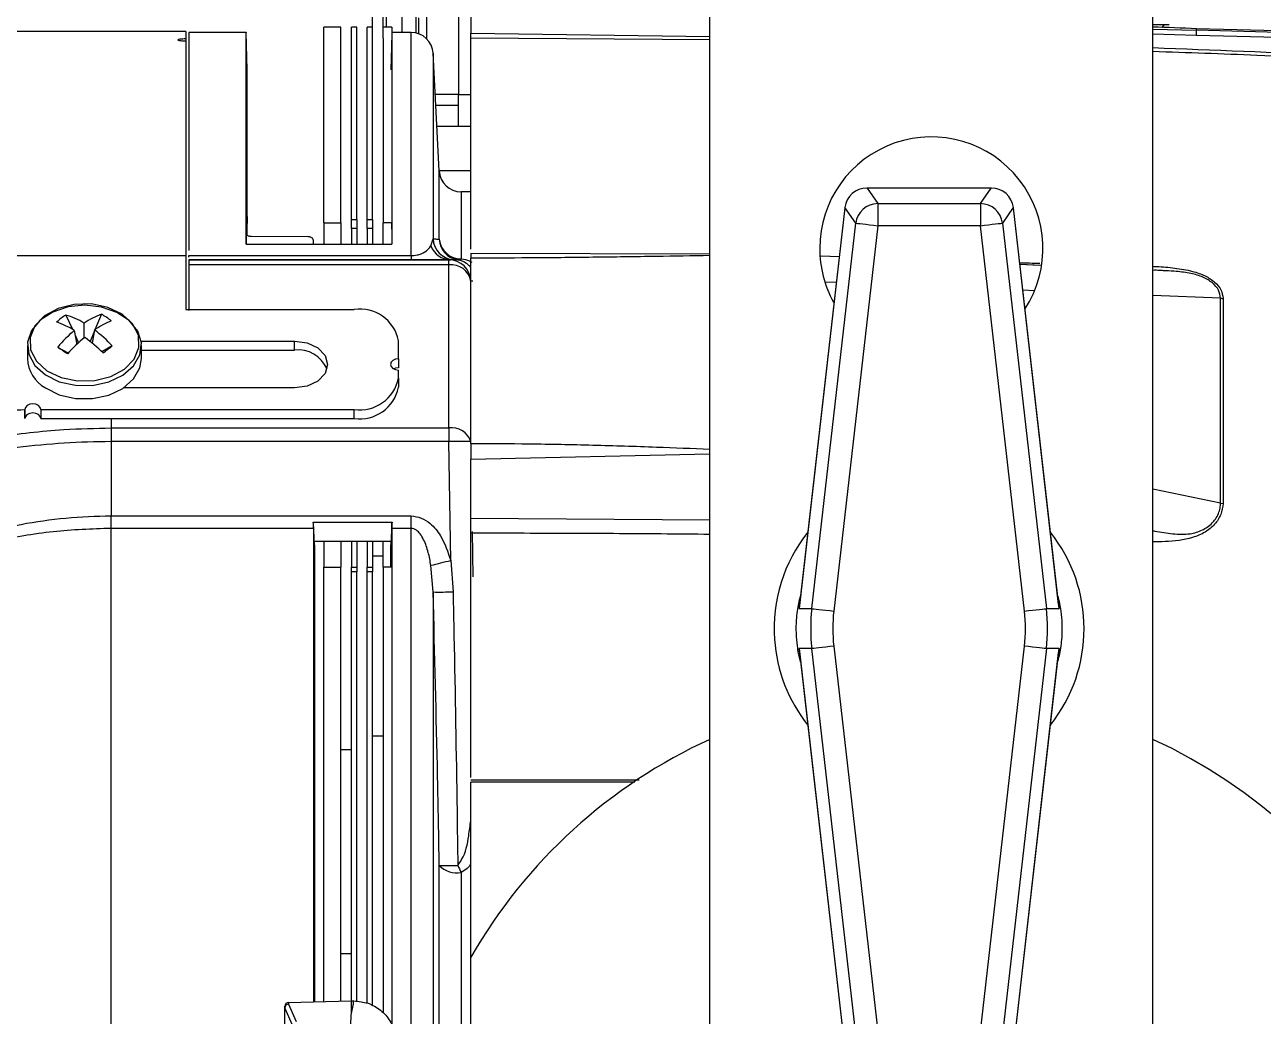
# Model space of a CAD drawing. Extents: x 11 to 120, y 2 to 94.
# Drawn here: x 88.352 to 91.848, y 41.1 to 43.901 of the extents above; entities that cross this region are included whole.
import ezdxf

# ---------------------------------------------------------------- set-up
doc = ezdxf.new("R2010")
doc.units = 0
doc.header["$MEASUREMENT"] = 0
doc.layers.add('OBJECT', color=7, linetype='CONTINUOUS')

msp = doc.modelspace()

# ---------------------------------------------------------------- linework, layer by layer
at = {"layer": 'OBJECT'}
for p, q in [((89.5763, 50.0489), (89.5763, 43.7039)), ((90.2863, 39.7263), (90.2863, 48.6989)), ((91.5363, 39.7263), (91.5363, 48.6989)), ((89.4863, 44.188), (89.4863, 43.8613)), ((89.3342, 43.8624), (89.3342, 44.0439)), ((89.3642, 43.8624), (89.3642, 44.0439)), ((89.373, 43.8939), (89.373, 44.0439)), ((89.4163, 44.0439), (89.4163, 43.8789)), ((89.4563, 44.0439), (89.4563, 43.8775)), ((89.4651, 43.8748), (89.4651, 43.9199)), ((89.6113, 43.9386), (89.6113, 43.8772)), ((88.8073, 43.8818), (88.2273, 43.8818)), ((88.8073, 43.8818), (88.8073, 43.8605)), ((88.9777, 43.8789), (88.8155, 43.8789)), ((88.8155, 43.8789), (88.8155, 43.2634)), ((88.9805, 43.7732), (88.9777, 43.8787)), ((89.2444, 43.8939), (89.1964, 43.8939)), ((89.1964, 43.3417), (89.1964, 43.8939)), ((89.2444, 43.3417), (89.2444, 43.8939)), ((89.2893, 43.8939), (89.2744, 43.8939)), ((89.2744, 43.3506), (89.2744, 43.8939)), ((89.2893, 43.3506), (89.2893, 43.8939)), ((89.3342, 43.8939), (89.3193, 43.8939)), ((89.3193, 43.3506), (89.3193, 43.8939)), ((89.3882, 43.8939), (89.3642, 43.8939)), ((89.3882, 43.8939), (89.3882, 43.3417)), ((89.4431, 43.8789), (89.3882, 43.8789)), ((89.4431, 43.2488), (89.4431, 43.8789)), ((89.6113, 43.8772), (90.2863, 43.8674)), ((91.5825, 43.9007), (91.5363, 43.9007)), ((91.5363, 43.8884), (91.66, 43.8851)), ((91.6594, 43.8705), (91.5363, 43.8738)), ((95.9027, 43.7784), (91.66, 43.8895)), ((91.66, 43.8851), (91.66, 43.8895)), ((95.9027, 43.7742), (91.66, 43.8851)), ((88.8073, 43.8605), (88.8073, 43.8551)), ((88.8073, 43.8551), (88.8073, 43.2488)), ((89.3342, 43.3506), (89.3342, 43.8624)), ((89.3642, 43.8624), (89.3642, 43.3417)), ((89.6113, 43.2665), (89.6113, 43.8626)), ((90.2863, 43.8577), (89.6113, 43.8626)), ((91.6597, 43.8705), (91.6594, 43.8705)), ((95.9024, 43.7596), (91.6597, 43.8705)), ((89.5224, 43.4877), (89.505, 43.8201)), ((89.505, 43.8201), (89.505, 43.296)), ((88.9805, 43.3393), (88.9805, 43.7739)), ((89.5763, 43.7039), (89.5111, 43.7039)), ((89.5763, 43.6139), (89.5763, 43.7039)), ((89.5763, 43.7039), (89.6113, 43.7039)), ((89.5126, 43.6739), (89.5763, 43.6739)), ((89.5158, 43.6139), (89.5763, 43.6139)), ((89.5763, 43.6139), (89.6113, 43.6139)), ((88.9773, 43.4598), (88.9805, 43.3393)), ((89.5223, 43.4889), (89.6113, 43.4889)), ((89.5224, 43.2949), (89.5224, 43.4877)), ((89.6113, 43.4289), (89.5843, 43.4289)), ((89.5843, 43.4289), (89.5843, 43.2399)), ((91.0811, 43.4394), (90.7291, 43.4394)), ((90.7298, 43.4392), (90.76, 43.3955)), ((91.0804, 43.4392), (90.7298, 43.4392)), ((91.0502, 43.3955), (91.0804, 43.4392)), ((90.6673, 43.3855), (90.6674, 43.3847)), ((90.698, 43.3403), (90.6674, 43.3847)), ((90.76, 43.3955), (91.0502, 43.3955)), ((90.76, 43.3955), (90.76, 43.3332)), ((91.0502, 43.3955), (91.0502, 43.3332)), ((91.1428, 43.3847), (91.1122, 43.3403)), ((91.1428, 43.3847), (91.1429, 43.3855)), ((89.2744, 43.3506), (89.2893, 43.3506)), ((89.2744, 43.3254), (89.2744, 43.3506)), ((89.2893, 43.3506), (89.2893, 43.3254)), ((89.3193, 43.3506), (89.3342, 43.3506)), ((89.3193, 43.3254), (89.3193, 43.3506)), ((89.3342, 43.3506), (89.3342, 43.3254)), ((90.6672, 43.3832), (90.5382, 42.2516)), ((90.667, 43.3832), (90.5394, 42.263)), ((90.667, 43.3832), (90.6672, 43.3832)), ((91.2719, 42.2516), (91.143, 43.3832)), ((91.143, 43.3832), (91.1432, 43.3832)), ((91.2708, 42.263), (91.1432, 43.3832)), ((88.9805, 43.3306), (88.9805, 43.3393)), ((88.9805, 43.3306), (88.9805, 43.3306)), ((88.9805, 43.3065), (88.9805, 43.3306)), ((89.1964, 43.3417), (89.2444, 43.3417)), ((89.1964, 43.3417), (89.1964, 43.2809)), ((89.2444, 43.3417), (89.2444, 43.2809)), ((89.2893, 43.3254), (89.2744, 43.3254)), ((89.2744, 43.3254), (89.2744, 43.2809)), ((89.2893, 43.3254), (89.2893, 43.2809)), ((89.3342, 43.3254), (89.3193, 43.3254)), ((89.3193, 43.3254), (89.3193, 43.2809)), ((89.3342, 43.3254), (89.3342, 43.2809)), ((89.3882, 43.3417), (89.3642, 43.3417)), ((89.3642, 43.2809), (89.3642, 43.3417)), ((89.3882, 43.3237), (89.3882, 43.3417)), ((90.574, 42.2516), (90.698, 43.3403)), ((90.76, 43.3332), (90.6359, 42.2446)), ((91.0502, 43.3332), (90.76, 43.3332)), ((91.1742, 42.2446), (91.0502, 43.3332)), ((91.1122, 43.3403), (91.2362, 42.2516)), ((88.9771, 43.2809), (89.3888, 43.2809)), ((89.1519, 43.302), (88.9925, 43.3022)), ((89.1675, 43.2809), (89.1672, 43.2917)), ((89.4988, 43.2767), (89.505, 43.296)), ((88.2273, 43.2488), (88.8073, 43.2488)), ((88.8073, 43.2488), (88.8073, 43.0968)), ((88.8155, 43.2488), (89.4431, 43.2488)), ((88.8155, 43.244), (88.8155, 43.2488)), ((89.4431, 43.2488), (89.4431, 43.2371)), ((90.2863, 43.2525), (89.6113, 43.2544)), ((90.6513, 43.2451), (90.5971, 43.2474)), ((90.6513, 43.2449), (90.6008, 43.247)), ((88.8155, 43.2371), (89.5494, 43.2371)), ((88.8155, 43.2371), (88.8155, 43.2228)), ((88.8155, 43.2371), (88.8155, 43.2371)), ((89.4431, 43.2371), (88.8155, 43.2371)), ((89.5494, 43.2228), (88.8155, 43.2228)), ((88.8155, 43.2228), (88.8155, 43.0941)), ((89.5494, 43.2371), (89.5545, 43.2372)), ((89.5494, 43.2228), (89.5494, 43.2371)), ((89.5494, 42.7618), (89.5494, 43.2228)), ((89.5614, 43.2369), (89.5545, 43.2372)), ((89.6113, 42.7183), (89.6113, 43.2415)), ((91.2227, 43.2208), (91.1614, 43.2234)), ((91.2163, 43.2209), (91.1614, 43.2232)), ((89.6167, 43.1765), (89.6113, 43.1763)), ((91.574, 43.2057), (91.5363, 43.2073)), ((90.643, 43.1723), (90.6113, 43.1736)), ((91.2029, 43.1496), (91.1696, 43.151)), ((91.7278, 43.1283), (91.5363, 43.1361)), ((88.4683, 43.0808), (88.4868, 43.0405)), ((88.5687, 43.0829), (88.5504, 43.0392)), ((88.8073, 43.0968), (89.2823, 43.0968)), ((88.4921, 43.0374), (88.4991, 42.9978)), ((88.5202, 43.0164), (88.52, 43.0584)), ((88.5492, 43.0362), (88.5367, 43.0062)), ((88.5496, 43.0386), (88.543, 43.0011)), ((88.4945, 43.0238), (88.5042, 43.0026)), ((88.6809, 43.0074), (89.1138, 43.0074)), ((89.1138, 42.9819), (89.1138, 43.0074)), ((89.4073, 42.9572), (89.4073, 43.0084)), ((88.3598, 42.9948), (88.3598, 42.9578)), ((88.4452, 42.9902), (88.475, 42.9739)), ((88.5995, 42.9935), (88.5702, 42.977)), ((88.6818, 42.9578), (88.6818, 42.9948)), ((88.6818, 42.9819), (89.1138, 42.9819)), ((89.4073, 42.9572), (89.4073, 42.9317)), ((89.4073, 42.9024), (89.4073, 42.9254)), ((89.4073, 42.9024), (89.4073, 42.8769)), ((89.1138, 42.8751), (88.6315, 42.8751)), ((88.3523, 42.814), (88.3528, 42.814)), ((88.3523, 42.814), (88.3523, 42.7885)), ((88.3528, 42.7885), (88.3528, 42.814)), ((88.3978, 42.814), (89.2823, 42.814)), ((88.3978, 42.814), (88.3978, 42.7885)), ((89.2823, 42.7885), (89.2823, 42.814)), ((88.3523, 42.7885), (88.3528, 42.7885)), ((88.3978, 42.7885), (89.2823, 42.7885)), ((88.5964, 42.7885), (88.5964, 42.7618)), ((88.5964, 42.7618), (88.5964, 42.7232)), ((88.5964, 42.7618), (89.5494, 42.7618)), ((89.5494, 42.7618), (89.5494, 42.7232)), ((88.5964, 42.7232), (88.5964, 42.5134)), ((89.5494, 42.7232), (88.5964, 42.7232)), ((89.5546, 42.3879), (89.5494, 42.7232)), ((89.6113, 42.6738), (90.2863, 42.6887)), ((89.6113, 42.5061), (89.6113, 42.6738)), ((91.7278, 42.5491), (91.5363, 42.5895)), ((91.7278, 42.5491), (91.7349, 42.5487)), ((88.5964, 42.4783), (88.5964, 42.5134)), ((88.5964, 42.5134), (89.4431, 42.5134)), ((89.4431, 42.4783), (89.4431, 42.5134)), ((88.5964, 40.5389), (88.5964, 42.4783)), ((89.1677, 42.4783), (88.5964, 42.4783)), ((89.1668, 42.4957), (89.3891, 42.4957)), ((89.1668, 42.4957), (89.1677, 42.4938)), ((89.1677, 42.4783), (89.1677, 42.4938)), ((89.1705, 42.4321), (89.1677, 42.4938)), ((89.1677, 42.4783), (89.1677, 42.4938)), ((89.1677, 42.4938), (89.1677, 42.4938)), ((89.1677, 42.4783), (89.1677, 41.1411)), ((89.3882, 42.4938), (89.3855, 42.4321)), ((89.3882, 42.4938), (89.3891, 42.4957)), ((89.3882, 42.4938), (89.3882, 42.4783)), ((89.3882, 42.4783), (89.3882, 42.4938)), ((89.3882, 42.4938), (89.3882, 42.4938)), ((89.3882, 42.4783), (89.3882, 42.3689)), ((89.4431, 42.4783), (89.3882, 42.4783)), ((89.4431, 40.8097), (89.4431, 42.4783)), ((90.2863, 42.5014), (89.6113, 42.5061)), ((89.1705, 42.4321), (89.1705, 42.441)), ((89.3855, 42.441), (89.1705, 42.441)), ((89.1964, 42.441), (89.1964, 42.3689)), ((89.2444, 42.441), (89.2444, 42.3689)), ((89.2744, 42.441), (89.2744, 42.3689)), ((89.2893, 42.441), (89.2893, 42.3689)), ((89.3193, 42.441), (89.3193, 42.3689)), ((89.3342, 42.441), (89.3342, 42.3689)), ((89.3642, 42.3689), (89.3642, 42.441)), ((89.3855, 42.441), (89.3855, 42.4321)), ((89.6113, 41.775), (89.6113, 42.4645)), ((89.6152, 42.4695), (89.6171, 42.3412)), ((89.1705, 42.4321), (89.1705, 41.8945)), ((89.3855, 42.3689), (89.3855, 42.4321)), ((89.3342, 42.4004), (89.3642, 42.4004)), ((89.505, 42.2987), (89.4988, 42.3739)), ((89.5546, 42.3879), (89.5614, 42.2993)), ((89.1964, 41.1419), (89.1964, 42.3689)), ((89.1964, 42.3689), (89.2444, 42.3689)), ((89.2444, 41.1431), (89.2444, 42.3689)), ((89.2744, 42.3689), (89.2893, 42.3689)), ((89.2744, 42.3552), (89.2744, 42.3689)), ((89.2893, 42.3552), (89.2744, 42.3552)), ((89.2744, 41.1439), (89.2744, 42.3552)), ((89.2893, 42.3689), (89.2893, 42.3552)), ((89.2893, 41.1427), (89.2893, 42.3552)), ((89.3193, 42.3689), (89.3342, 42.3689)), ((89.3193, 42.3552), (89.3193, 42.3689)), ((89.3342, 42.3552), (89.3193, 42.3552)), ((89.3193, 41.1376), (89.3193, 42.3552)), ((89.3342, 42.3689), (89.3342, 42.3552)), ((89.3342, 41.1301), (89.3342, 42.3552)), ((89.3882, 42.3689), (89.3642, 42.3689)), ((89.3642, 42.3689), (89.3642, 41.1091)), ((89.3882, 42.3689), (89.3882, 41.0758)), ((89.505, 42.2987), (89.505, 40.5389)), ((90.5382, 42.2516), (90.574, 42.2516)), ((91.2362, 42.2516), (91.2719, 42.2516)), ((90.574, 42.1387), (90.5382, 42.1387)), ((90.5382, 42.1387), (90.6672, 41.0071)), ((90.5394, 42.1273), (90.667, 41.0071)), ((90.698, 41.05), (90.574, 42.1387)), ((90.6359, 42.1457), (90.76, 41.0571)), ((91.0502, 41.0571), (91.1742, 42.1457)), ((91.2362, 42.1387), (91.1122, 41.05)), ((91.143, 41.0071), (91.2719, 42.1387)), ((91.1432, 41.0071), (91.2708, 42.1273)), ((91.2719, 42.1387), (91.2362, 42.1387)), ((89.1704, 41.895), (89.1705, 41.8945)), ((89.1704, 41.895), (89.1704, 41.1412)), ((89.1704, 41.8945), (89.1705, 41.8945)), ((89.3342, 41.8921), (89.3642, 41.8921)), ((89.2444, 41.8538), (89.2744, 41.8538)), ((89.6113, 41.7683), (90.0864, 41.7685)), ((89.6113, 41.7683), (89.6113, 41.7678)), ((89.6113, 41.7678), (90.0855, 41.768)), ((90.0742, 41.7617), (89.6113, 41.7615)), ((89.6113, 41.2672), (89.6113, 41.7615)), ((89.5224, 40.5389), (89.5224, 41.5266)), ((89.5843, 41.5066), (89.5843, 40.5389)), ((89.2444, 41.2781), (89.2744, 41.2781)), ((89.6113, 39.7706), (89.6113, 41.2672)), ((89.0869, 41.1244), (89.0869, 41.1293)), ((89.1085, 41.0755), (89.0869, 41.1245)), ((89.0869, 41.0095), (89.0869, 41.1244)), ((89.0964, 41.1392), (89.0964, 41.1344)), ((89.0964, 41.1344), (89.118, 41.0854)), ((89.0967, 41.1392), (89.2729, 41.1439)), ((89.2744, 41.1085), (89.2744, 41.1439)), ((89.276, 41.1439), (89.2812, 41.1439))]:
    msp.add_line(p, q, dxfattribs=at)
at = {"layer": 'OBJECT', "flags": 128}
for points in [[(89.3882, 43.877), (89.3872, 43.8383), (89.3855, 43.7731)], [(91.5623, 43.8933), (91.5667, 43.8975), (91.5697, 43.9007)], [(91.5626, 43.8933), (91.5669, 43.8974), (91.57, 43.9007)], [(90.698, 43.3403), (90.6999, 43.34), (90.7039, 43.3396), (90.7099, 43.3389), (90.7176, 43.338), (90.7268, 43.337), (90.7372, 43.3358), (90.7484, 43.3345), (90.76, 43.3332)], [(91.0502, 43.3332), (91.0618, 43.3345), (91.073, 43.3358), (91.0833, 43.337), (91.0926, 43.338), (91.1003, 43.3389), (91.1063, 43.3396), (91.1103, 43.34), (91.1122, 43.3403)], [(88.4105, 42.9119), (88.4499, 42.8926), (88.4957, 42.8824), (88.5437, 42.8821), (88.5897, 42.8919), (88.6295, 42.9108), (88.6597, 42.9372), (88.6775, 42.9687), (88.6815, 43.0025), (88.6711, 43.0356), (88.6474, 43.0652), (88.6125, 43.0884), (88.5694, 43.1034), (88.522, 43.1087), (88.4745, 43.1038), (88.4311, 43.0893), (88.3957, 43.0664), (88.3714, 43.0372), (88.3604, 43.0041), (88.3636, 42.9703), (88.3808, 42.9386), (88.4105, 42.9119)], [(88.4147, 42.9236), (88.4547, 42.9044), (88.5013, 42.8948), (88.5497, 42.8958), (88.5953, 42.9074), (88.6336, 42.9283), (88.6609, 42.9566), (88.6744, 42.9895), (88.673, 43.0238), (88.6566, 43.056), (88.627, 43.0831), (88.5869, 43.1024), (88.5404, 43.112), (88.492, 43.111), (88.4464, 43.0994), (88.4081, 43.0784), (88.3808, 43.0501), (88.3672, 43.0172), (88.3687, 42.983), (88.3851, 42.9507), (88.4147, 42.9236)], [(89.1138, 43.0074), (89.1496, 43.0023), (89.18, 42.988), (89.2002, 42.9666), (89.2073, 42.9413), (89.2002, 42.916), (89.18, 42.8945), (89.1496, 42.8802), (89.1138, 42.8751)], [(88.4105, 42.8749), (88.4499, 42.8556), (88.4957, 42.8454), (88.5437, 42.8451), (88.5897, 42.8549), (88.6295, 42.8738), (88.6597, 42.9002), (88.6775, 42.9317), (88.6818, 42.9578)], [(89.4073, 42.9572), (89.3987, 42.956), (89.3914, 42.9525), (89.3866, 42.9474), (89.3848, 42.9413), (89.3866, 42.9352), (89.3914, 42.93), (89.3987, 42.9266), (89.4073, 42.9254)], [(89.4073, 42.9317), (89.3987, 42.9305), (89.3938, 42.9285)], [(88.3978, 42.814), (88.3961, 42.8201), (88.3913, 42.8252), (88.384, 42.8287), (88.3753, 42.8299), (88.3667, 42.8287), (88.3594, 42.8252), (88.3546, 42.8201), (88.3528, 42.814)], [(88.3978, 42.7885), (88.3961, 42.7946), (88.3913, 42.7998), (88.384, 42.8032), (88.3753, 42.8044), (88.3667, 42.8032), (88.3594, 42.7998), (88.3546, 42.7946), (88.3528, 42.7885)], [(90.574, 42.2516), (90.5759, 42.2514), (90.5799, 42.2509), (90.5859, 42.2503), (90.5936, 42.2494), (90.6028, 42.2483), (90.6132, 42.2472), (90.6244, 42.2459), (90.6359, 42.2446)], [(91.1742, 42.2446), (91.1858, 42.2459), (91.197, 42.2472), (91.2074, 42.2483), (91.2166, 42.2494), (91.2243, 42.2503), (91.2303, 42.2509), (91.2343, 42.2514), (91.2362, 42.2516)], [(90.6359, 42.1457), (90.6244, 42.1444), (90.6132, 42.1432), (90.6028, 42.142), (90.5936, 42.1409), (90.5859, 42.14), (90.5799, 42.1394), (90.5759, 42.1389), (90.574, 42.1387)], [(91.2362, 42.1387), (91.2343, 42.1389), (91.2303, 42.1394), (91.2243, 42.14), (91.2166, 42.1409), (91.2074, 42.142), (91.197, 42.1432), (91.1858, 42.1444), (91.1742, 42.1457)]]:
    msp.add_lwpolyline(points, dxfattribs=at)
at = {"layer": 'OBJECT'}
for centre, radius, start, end in [((89.4431, 43.8169), 0.062, 3, 90), ((89.6113, -6.7291), 50.66, 87.68235, 87.82233), ((88.8758, 43.9864), 2.7861, 357.6154, 357.9153), ((90.9113, 43.2689), 0.315, 327.0561, 180), ((89.5843, 43.4909), 0.062, 183, 270), ((90.7603, 43.3327), 0.0627, 90.3087, 173.1032), ((91.0499, 43.3327), 0.0627, 6.8968, 89.6913), ((89.5669, 43.2987), 0.062, 182.5109, 264.8716), ((89.5843, 43.2979), 0.062, 182.7994, 260.9518), ((89.5825, 43.3002), 0.0603, 185.112, 271.7205), ((89.5551, 43.2971), 0.0599, 199.9391, 269.4293), ((90.9113, 43.2689), 0.315, 180, 208.766), ((89.5494, 43.1751), 0.062, 1.1518, 89.9956), ((89.5554, 43.1664), 0.0568, 10.0797, 96.1485), ((89.5757, 43.2494), 0.0128, 264.8306, 312.121), ((88.5695, 42.9189), 0.1909, 122.0134, 131.8148), ((88.4056, 42.8655), 0.2242, 59.3224, 73.7603), ((88.6405, 42.8799), 0.2153, 109.4641, 124.0334), ((88.4737, 42.9102), 0.1972, 51.5104, 61.1939), ((89.298, 42.9863), 0.1116, 11.4218, 98.0495), ((88.3518, 42.8077), 0.2692, 58.5879, 70.3695), ((88.7434, 42.7414), 0.3883, 130.3341, 140.1593), ((88.6989, 42.8237), 0.2617, 113.0564, 124.7897), ((88.3198, 42.7348), 0.3809, 42.7658, 52.8972), ((88.8489, 42.6214), 0.5139, 129.55, 137.0248), ((88.2278, 42.6183), 0.4959, 45.8155, 53.6481), ((90.6671, 46.2983), 3.985, 236.1132, 236.5918), ((87.1467, 44.9002), 2.3971, 306.5243, 307.3039), ((89.1239, 42.8938), 0.0887, 23.0747, 96.5383), ((88.4608, 42.9626), 0.1011, 182.7052, 240.1438), ((88.3367, 42.9245), 0.1116, 191.4216, 278.0495), ((89.298, 42.9245), 0.1116, 261.9506, 348.5782), ((89.298, 42.899), 0.1116, 261.9507, 348.5781), ((89.5582, 42.7069), 0.0556, 17.0333, 99.1637), ((89.5797, 41.7927), 0.9311, 88.0511, 91.8659), ((90.9051, 42.1952), 0.4375, 141.4997, 183.9748), ((90.9051, 42.1952), 0.4375, 321.4997, 38.5003), ((89.0924, 44.1062), 1.7793, 283.2034, 285.0551), ((89.5233, 43.2341), 0.9356, 268.8756, 272.3305), ((90.9051, 42.1952), 0.4375, 183.9748, 218.5003), ((90.9113, 40.5189), 1.5, 209.9264, 65.3757), ((90.9113, 40.5189), 1.5, 114.6243, 150.0736), ((89.5716, 41.5731), 0.0677, 223.4335, 280.8589), ((89.5494, 42.3882), 0.8621, 268.2071, 271.6763), ((89.9373, 41.6915), 0.3985, 204.4655, 207.6495), ((89.0969, 41.1293), 0.01, 93, 180), ((89.0969, 41.1293), 0.01, 91.5, 93), ((89.276, 41.0239), 0.12, 90.7501, 91.5), ((89.276, 41.0239), 0.12, 90, 90.7501), ((89.2812, 41.0239), 0.12, 89.8086, 90)]:
    msp.add_arc(centre, radius, start, end, dxfattribs=at)
for centre, major_axis, ratio, start_param, end_param in [((90.7298, 43.3769), (0.0606, -0.017), 0.988785, 1.841761, 3.2937), ((91.0804, 43.3769), (0.0606, 0.017), 0.988785, 6.131077, 7.583017), ((90.6677, 43.3832), (0.00086, 0.0075), 0.069473, 1.372627, 1.57875), ((91.1425, 43.3832), (-0.00086, 0.0075), 0.069473, 4.704435, 4.910558), ((89.1496, 42.5145), (-0.0113, 0.0619), 0.229686, 4.047991, 4.36235), ((89.4064, 42.5145), (0.0113, 0.0619), 0.229753, 1.920862, 2.235221), ((91.0717, 42.1952), (0.5009, 0), 0.998148, 3.028424, 3.254762), ((91.0717, 42.1952), (0.4386, 0), 0.997533, 3.028424, 3.254762), ((90.7385, 42.1952), (-0.4386, 0), 0.997533, 3.028424, 3.254762), ((90.7385, 42.1952), (0.5009, 0), 0.998148, 6.170016, 6.396354), ((89.0969, 41.1245), (0.00979, 0.00206), 0.992047, 1.417491, 2.929573), ((89.0969, 41.1012), (-0.0094, 0.0253), 0.138337, 0.351347, 0.357701), ((87.2119, 41.6373), (0, 2.3412), 0.904333, 4.484542, 4.500054)]:
    msp.add_ellipse(centre, major_axis=major_axis, ratio=ratio, start_param=start_param, end_param=end_param, dxfattribs=at)
for points, knots in [([(88.9773, 43.4598), (88.9774, 43.5029), (88.9775, 43.589), (88.9776, 43.6927), (88.9776, 43.7758), (88.9777, 43.8359), (88.9777, 43.869), (88.9777, 43.8828), (88.9777, 43.8788), (88.9777, 43.8787)], [0, 0, 0, 0, 0.164694, 0.329387, 0.498866, 0.668344, 0.833038, 0.997732, 1, 1, 1, 1]), ([(89.3882, 43.877), (89.3882, 43.8762), (89.3882, 43.8746), (89.3883, 43.8435), (89.3883, 43.7898), (89.3884, 43.7114), (89.3885, 43.6034), (89.3886, 43.4642), (89.3888, 43.3422), (89.3888, 43.2809)], [0, 0, 0, 0, 0.113769, 0.250999, 0.38823, 0.529447, 0.670665, 0.834511, 1, 1, 1, 1]), ([(89.6113, 43.8626), (89.6113, 43.8629), (89.6113, 43.8633), (89.6113, 43.8649), (89.6113, 43.8664), (89.6113, 43.8682), (89.6113, 43.8703), (89.6113, 43.8732), (89.6113, 43.8756), (89.6113, 43.8772)], [0, 0, 0, 0, 0.22696, 0.339217, 0.451476, 0.56373, 0.675988, 0.788244, 1, 1, 1, 1]), ([(91.6597, 43.8705), (91.6597, 43.8723), (91.6598, 43.8761), (91.6599, 43.8808), (91.66, 43.8842), (91.66, 43.8848), (91.66, 43.8851)], [0, 0, 0, 0, 0.249999, 0.499999, 0.749999, 1, 1, 1, 1]), ([(88.8073, 43.8605), (88.8056, 43.8605), (88.8014, 43.8605), (88.795, 43.8601), (88.7894, 43.8596), (88.7857, 43.8588), (88.7844, 43.8579), (88.7857, 43.8569), (88.7896, 43.8561), (88.7954, 43.8555), (88.8017, 43.8551), (88.8058, 43.8551), (88.8073, 43.8551)], [0, 0, 0, 0, 0.073488, 0.179791, 0.286365, 0.393528, 0.501387, 0.609762, 0.718227, 0.826269, 0.933534, 1, 1, 1, 1]), ([(91.5363, 43.8362), (91.878, 43.8229), (92.7111, 43.7906), (94.0333, 43.6921), (95.0111, 43.5864), (95.5, 43.5335)], [0, 0, 0, 0, 0.257951, 0.629014, 1, 1, 1, 1]), ([(95.4983, 43.5191), (95.2658, 43.5454), (94.7928, 43.5989), (94.0703, 43.6676), (93.3233, 43.7286), (92.574, 43.7775), (91.9756, 43.8096), (91.6343, 43.8215), (91.5363, 43.8249)], [0, 0, 0, 0, 0.176631, 0.359219, 0.547766, 0.742271, 0.925992, 1, 1, 1, 1]), ([(88.9771, 43.2809), (88.9771, 43.2949), (88.9772, 43.3228), (88.9772, 43.363), (88.9773, 43.4094), (88.9773, 43.4407), (88.9773, 43.4598)], [0, 0, 0, 0, 0.218765, 0.43753, 0.656295, 1, 1, 1, 1]), ([(90.6673, 43.3855), (90.6673, 43.3853), (90.6672, 43.3845), (90.6671, 43.3838), (90.667, 43.3832)], [0, 0, 0, 0, 0.251095, 1, 1, 1, 1]), ([(91.1432, 43.3832), (91.1431, 43.3834), (91.143, 43.3841), (91.1429, 43.3849), (91.1429, 43.3855)], [0, 0, 0, 0, 0.2493671, 1, 1, 1, 1]), ([(88.9772, 43.3123), (88.9772, 43.309), (88.9772, 43.2986), (88.9772, 43.2881), (88.9772, 43.2809)], [0, 0, 0, 0, 0.3251, 1, 1, 1, 1]), ([(88.9925, 43.3022), (88.991, 43.3023), (88.9879, 43.3025), (88.9839, 43.3038), (88.9805, 43.3059), (88.9778, 43.3088), (88.9774, 43.3111), (88.9772, 43.3123)], [0, 0, 0, 0, 0.172842, 0.345192, 0.529672, 0.742964, 1, 1, 1, 1]), ([(89.1672, 43.2917), (89.1669, 43.2931), (89.1664, 43.2959), (89.1628, 43.2992), (89.1583, 43.3012), (89.1545, 43.3019), (89.1524, 43.3019), (89.1519, 43.302)], [0, 0, 0, 0, 0.29148, 0.560989, 0.754894, 0.949735, 1, 1, 1, 1]), ([(89.1672, 43.2809), (89.1672, 43.282), (89.1672, 43.285), (89.1672, 43.2886), (89.1672, 43.2912), (89.1672, 43.2917)], [0, 0, 0, 0, 0.2818695, 0.8504501, 1, 1, 1, 1]), ([(89.505, 43.296), (89.5073, 43.2958), (89.514, 43.2955), (89.5191, 43.2951), (89.5224, 43.2949)], [0, 0, 0, 0, 0.33844, 1, 1, 1, 1]), ([(89.4431, 43.2488), (89.4458, 43.2488), (89.4518, 43.249), (89.4619, 43.2508), (89.4777, 43.256), (89.4906, 43.2651), (89.4961, 43.2729), (89.4988, 43.2767)], [0, 0, 0, 0, 0.0643079, 0.144324, 0.2802279, 0.6533151, 1, 1, 1, 1]), ([(89.6113, 43.2544), (89.6113, 43.2545), (89.6113, 43.2547), (89.6113, 43.2483), (89.6113, 43.2429), (89.6113, 43.2415)], [0, 0, 0, 0, 0.425021, 0.850044, 1, 1, 1, 1]), ([(90.2863, 43.2486), (90.236, 43.2478), (90.1259, 43.246), (89.9558, 43.2437), (89.7811, 43.2419), (89.6663, 43.2416), (89.6113, 43.2415)], [0, 0, 0, 0, 0.22394, 0.489698, 0.755953, 1, 1, 1, 1]), ([(89.5545, 43.2372), (89.545, 43.2372), (89.5318, 43.2371), (89.4966, 43.2371), (89.4699, 43.2371), (89.4508, 43.2371), (89.4431, 43.2371)], [0, 0, 0, 0, 0.4849631, 0.6758982, 0.8683927, 1, 1, 1, 1]), ([(89.5746, 43.2367), (89.574, 43.2367), (89.5709, 43.2368), (89.5665, 43.2369), (89.5622, 43.2369), (89.5614, 43.2369)], [0, 0, 0, 0, 0.1690993, 0.845499, 1, 1, 1, 1]), ([(89.6113, 43.2137), (89.6098, 43.2163), (89.6061, 43.222), (89.5966, 43.2287), (89.5866, 43.234), (89.5777, 43.236), (89.5746, 43.2367)], [0, 0, 0, 0, 0.293555, 0.667633, 0.881098, 1, 1, 1, 1]), ([(89.5843, 43.2399), (89.5926, 43.2383), (89.6045, 43.236), (89.6117, 43.2318), (89.6139, 43.2306)], [0, 0, 0, 0, 0.698541, 1, 1, 1, 1]), ([(91.1608, 43.2284), (91.1795, 43.2281), (91.1983, 43.2277), (91.2172, 43.2272), (91.2172, 43.2272)], [0, 0, 0, 0, 0.996243, 1, 1, 1, 1]), ([(91.5363, 43.2184), (91.5401, 43.2183), (91.5608, 43.2175), (91.5987, 43.2141), (91.6458, 43.2063), (91.6848, 43.1925), (91.7125, 43.1743), (91.731, 43.1522), (91.7336, 43.1359), (91.7349, 43.1278)], [0, 0, 0, 0, 0.04088, 0.227855, 0.418299, 0.567523, 0.70923, 0.854708, 1, 1, 1, 1]), ([(91.574, 43.2056), (91.5694, 43.2059), (91.5583, 43.2066), (91.5473, 43.2071), (91.5409, 43.2073)], [0, 0, 0, 0, 0.41689, 1, 1, 1, 1]), ([(91.7278, 43.1283), (91.7267, 43.136), (91.7243, 43.1513), (91.7064, 43.1721), (91.6793, 43.1887), (91.6431, 43.1996), (91.6069, 43.2039), (91.5836, 43.2051), (91.574, 43.2056)], [0, 0, 0, 0, 0.169474, 0.339572, 0.508222, 0.676895, 0.867999, 1, 1, 1, 1]), ([(91.7278, 42.5491), (91.7278, 42.6546), (91.7278, 42.8657), (91.7278, 43.0408), (91.7278, 43.1283)], [0, 0, 0, 0, 0.499779, 1, 1, 1, 1]), ([(91.7278, 43.1283), (91.729, 43.1282), (91.7313, 43.1279), (91.7337, 43.1278), (91.7349, 43.1278)], [0, 0, 0, 0, 0.500001, 1, 1, 1, 1]), ([(91.7349, 43.1278), (91.7349, 43.0403), (91.735, 42.8652), (91.7349, 42.6542), (91.7349, 42.5487)], [0, 0, 0, 0, 0.500003, 1, 1, 1, 1]), ([(88.0953, 42.6977), (88.1534, 42.7112), (88.2713, 42.7385), (88.4422, 42.7586), (88.5518, 42.7609), (88.5964, 42.7618)], [0, 0, 0, 0, 0.365392, 0.741453, 1, 1, 1, 1]), ([(88.5964, 42.7232), (88.5964, 42.7232), (88.552, 42.7232), (88.463, 42.7204), (88.3344, 42.7078), (88.2121, 42.689), (88.1355, 42.671), (88.0982, 42.663), (88.0982, 42.663)], [0, 0, 0, 0, 0.0000046, 0.2588995, 0.5177956, 0.7589014, 0.9999956, 1, 1, 1, 1]), ([(89.6113, 42.7183), (89.6663, 42.7181), (89.7811, 42.7176), (89.9558, 42.7139), (90.1258, 42.7087), (90.236, 42.7043), (90.2863, 42.7023)], [0, 0, 0, 0, 0.24402, 0.510283, 0.77599, 1, 1, 1, 1]), ([(89.6113, 42.7183), (89.6113, 42.7127), (89.6113, 42.7014), (89.6113, 42.6852), (89.6113, 42.6762), (89.6113, 42.6738)], [0, 0, 0, 0, 0.425024, 0.850045, 1, 1, 1, 1]), ([(91.5363, 42.4718), (91.5384, 42.4715), (91.5571, 42.4679), (91.592, 42.4623), (91.6384, 42.4605), (91.6713, 42.4702), (91.6914, 42.482), (91.7037, 42.4926), (91.7143, 42.5055), (91.7222, 42.5198), (91.7271, 42.5348), (91.7276, 42.5448), (91.7278, 42.5491)], [0, 0, 0, 0, 0.02397, 0.221866, 0.412852, 0.559625, 0.626325, 0.706786, 0.771644, 0.853474, 0.936537, 1, 1, 1, 1]), ([(91.7349, 42.5487), (91.7336, 42.5382), (91.7309, 42.5173), (91.7123, 42.4891), (91.6847, 42.4662), (91.6376, 42.4466), (91.5859, 42.4404), (91.5479, 42.4406), (91.5363, 42.4407)], [0, 0, 0, 0, 0.145404, 0.291057, 0.43334, 0.582158, 0.872463, 1, 1, 1, 1]), ([(88.0966, 42.4166), (88.0966, 42.4166), (88.1346, 42.4329), (88.2148, 42.461), (88.3397, 42.4914), (88.4678, 42.5094), (88.5536, 42.5134), (88.5964, 42.5134), (88.5964, 42.5134)], [0, 0, 0, 0, 0.000005, 0.254675, 0.509348, 0.754672, 0.999996, 1, 1, 1, 1]), ([(89.4431, 42.5134), (89.4529, 42.5122), (89.4724, 42.5097), (89.5019, 42.4897), (89.534, 42.4505), (89.5467, 42.4119), (89.5546, 42.3879)], [0, 0, 0, 0, 0.163498, 0.325711, 0.581357, 1, 1, 1, 1]), ([(88.5964, 42.4783), (88.5415, 42.4764), (88.4302, 42.4725), (88.262, 42.4423), (88.1573, 42.4056), (88.1031, 42.3865)], [0, 0, 0, 0, 0.319105, 0.647495, 1, 1, 1, 1]), ([(89.4988, 42.3739), (89.4966, 42.3862), (89.4921, 42.4109), (89.4818, 42.4411), (89.4698, 42.4619), (89.46, 42.4722), (89.4511, 42.4775), (89.4456, 42.478), (89.4431, 42.4783)], [0, 0, 0, 0, 0.300573, 0.60653, 0.762918, 0.874183, 0.940146, 1, 1, 1, 1]), ([(89.6113, 42.4645), (89.6113, 42.4677), (89.6113, 42.4767), (89.6113, 42.4913), (89.6113, 42.5021), (89.6113, 42.5061)], [0, 0, 0, 0, 0.263887, 0.723096, 1, 1, 1, 1]), ([(90.2863, 42.4612), (90.2405, 42.4617), (90.1051, 42.463), (89.8801, 42.4642), (89.7009, 42.4644), (89.6113, 42.4645)], [0, 0, 0, 0, 0.203832, 0.601916, 1, 1, 1, 1]), ([(89.5224, 41.5266), (89.5209, 41.6092), (89.5163, 41.8666), (89.5095, 42.124), (89.505, 42.2987)], [0, 0, 0, 0, 0.321063, 1, 1, 1, 1]), ([(89.5614, 42.2993), (89.5622, 42.258), (89.5665, 42.0514), (89.571, 41.7938), (89.5739, 41.5775), (89.5746, 41.5265)], [0, 0, 0, 0, 0.160413, 0.802068, 1, 1, 1, 1]), ([(90.5423, 42.1016), (90.5404, 42.109), (90.5369, 42.1223), (90.5326, 42.1494), (90.5297, 42.1817), (90.5303, 42.2161), (90.5339, 42.2536), (90.5388, 42.2734), (90.5421, 42.2867)], [0, 0, 0, 0, 0.1481991, 0.2666235, 0.4434549, 0.621102, 0.7446764, 1, 1, 1, 1]), ([(91.2679, 42.2887), (91.2698, 42.2813), (91.2733, 42.268), (91.2776, 42.2409), (91.2805, 42.2086), (91.2799, 42.1742), (91.2763, 42.1367), (91.2714, 42.1169), (91.2681, 42.1036)], [0, 0, 0, 0, 0.148199, 0.266623, 0.443454, 0.621103, 0.744676, 1, 1, 1, 1]), ([(90.5382, 42.2516), (90.5383, 42.2519), (90.5386, 42.2557), (90.5392, 42.2595), (90.5398, 42.263)], [0, 0, 0, 0, 0.073448, 1, 1, 1, 1]), ([(91.2704, 42.263), (91.271, 42.2595), (91.2716, 42.2557), (91.2719, 42.2519), (91.2719, 42.2516)], [0, 0, 0, 0, 0.926552, 1, 1, 1, 1]), ([(90.5398, 42.1273), (90.5392, 42.1308), (90.5386, 42.1346), (90.5383, 42.1384), (90.5382, 42.1387)], [0, 0, 0, 0, 0.926529, 1, 1, 1, 1]), ([(91.2719, 42.1387), (91.2719, 42.1384), (91.2716, 42.1346), (91.271, 42.1308), (91.2704, 42.1273)], [0, 0, 0, 0, 0.073471, 1, 1, 1, 1]), ([(89.5746, 41.5265), (89.5784, 41.5319), (89.5961, 41.5564), (89.6048, 41.6017), (89.6095, 41.639), (89.6113, 41.6534)], [0, 0, 0, 0, 0.146775, 0.67253, 1, 1, 1, 1]), ([(89.6113, 41.5299), (89.6082, 41.5256), (89.6011, 41.5159), (89.5903, 41.5099), (89.5843, 41.5066)], [0, 0, 0, 0, 0.450087, 1, 1, 1, 1]), ([(89.2816, 41.1439), (89.2951, 41.1425), (89.322, 41.1398), (89.3577, 41.119), (89.3851, 41.0893), (89.3936, 41.0644), (89.3978, 41.0524)], [0, 0, 0, 0, 0.253584, 0.507164, 0.760847, 1, 1, 1, 1]), ([(89.2653, 41.0212), (89.2654, 41.0219), (89.266, 41.0255), (89.2682, 41.0402), (89.2722, 41.0687), (89.2736, 41.0942), (89.2744, 41.1085)], [0, 0, 0, 0, 0.024148, 0.120739, 0.507103, 1, 1, 1, 1])]:
    msp.add_open_spline(points, degree=3, knots=knots, dxfattribs=at)

doc.saveas('drawing.dxf')
